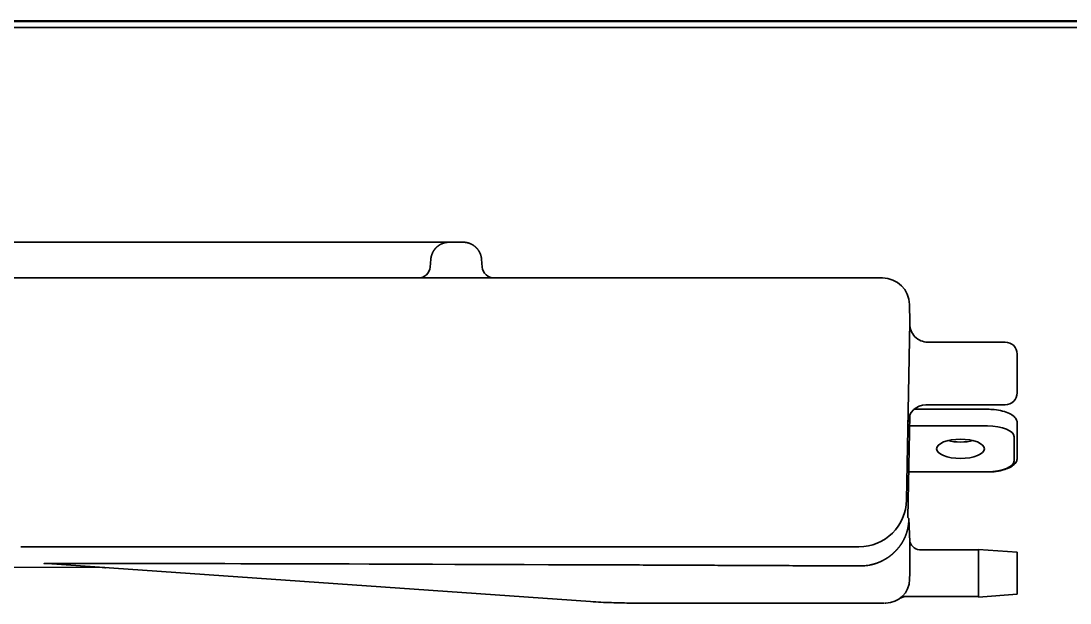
# Model space of a CAD drawing. Extents: x 5819 to 10669, y -850 to 3886.
# Drawn here: x 7463.7 to 7639.5, y 1274.3 to 1371.9 of the extents above; entities that cross this region are included whole.
import ezdxf

# ---------------------------------------------------------------- set-up
doc = ezdxf.new("R2010")
doc.units = 0
doc.header["$LTSCALE"] = 5
doc.layers.add('1', color=7, linetype='CONTINUOUS', true_color=0xffffff)

msp = doc.modelspace()

# ---------------------------------------------------------------- linework, layer by layer
at = {"layer": '1', "color": 7, "linetype": 'Continuous', "lineweight": 35}
for p, q in [((7074.67, 1371.83), (7620.37, 1371.83)), ((7077.34, 1371.93), (8068.41, 1371.93)), ((7648.37, 1371.83), (7620.37, 1371.83)), ((7074.67, 1370.83), (8071.67, 1370.83)), ((7403.67, 1334.83), (7522.46, 1334.83)), ((7522.46, 1334.83), (7535.51, 1334.83)), ((7535.52, 1334.83), (7537.83, 1334.83)), ((7532.31, 1330.65), (7532.43, 1332)), ((7540.92, 1332), (7541.04, 1330.65)), ((7457.05, 1328.83), (7478.3, 1328.83)), ((7479.29, 1328.83), (7501.16, 1328.83)), ((7501.16, 1328.83), (7502.58, 1328.83)), ((7502.58, 1328.83), (7581.48, 1328.83)), ((7581.48, 1328.83), (7582.92, 1328.83)), ((7582.92, 1328.83), (7589.3, 1328.83)), ((7589.3, 1328.83), (7591.9, 1328.83)), ((7591.9, 1328.83), (7604.05, 1328.83)), ((7604.05, 1328.83), (7608.12, 1328.83)), ((7612.62, 1324.4), (7612.67, 1321.43)), ((7612.67, 1321.43), (7612.15, 1291.61)), ((7628.67, 1318.08), (7615.67, 1318.08)), ((7630.67, 1316.08), (7630.67, 1309.58)), ((7625.67, 1306.81), (7613.38, 1306.81)), ((7615.38, 1307.58), (7628.67, 1307.58)), ((7612.36, 1288.66), (7612.66, 1305.84)), ((7630.67, 1304.5), (7630.67, 1302.67)), ((7625.67, 1304.03), (7612.63, 1304.03)), ((7630.67, 1302.67), (7630.67, 1298.62)), ((7630.17, 1298.17), (7630.17, 1302.21)), ((7612.49, 1296.35), (7625.67, 1296.35)), ((7612.49, 1296.3), (7625.67, 1296.3)), ((7612.36, 1288.66), (7612.53, 1288.49)), ((7612.53, 1288.49), (7612.67, 1284.59)), ((7481.49, 1283.75), (7471.65, 1283.75)), ((7502.13, 1283.75), (7481.49, 1283.75)), ((7502.65, 1283.75), (7502.13, 1283.75)), ((7581.45, 1283.75), (7502.65, 1283.75)), ((7581.96, 1283.75), (7581.45, 1283.75)), ((7588.31, 1283.75), (7581.96, 1283.75)), ((7588.31, 1283.75), (7590.88, 1283.75)), ((7602.67, 1283.75), (7590.88, 1283.75)), ((7604.15, 1283.75), (7602.67, 1283.75)), ((7624.17, 1283.23), (7614.57, 1283.23)), ((7624.17, 1275.33), (7624.17, 1283.33)), ((7630.67, 1282.83), (7624.17, 1283.33)), ((7630.67, 1282.83), (7630.67, 1275.83)), ((7453.28, 1280.38), (7477.36, 1280.27)), ((7559.19, 1274.57), (7468.15, 1280.94)), ((7612.65, 1278.26), (7612.67, 1279.33)), ((7612.12, 1275.43), (7624.17, 1275.43)), ((7624.17, 1275.33), (7630.67, 1275.83)), ((7607.34, 1274.33), (7566.16, 1274.33)), ((7608.34, 1274.33), (7607.34, 1274.33)), ((7608.35, 1274.33), (7608.34, 1274.33)), ((7608.34, 1274.33), (7608.34, 1274.33)), ((7608.57, 1274.33), (7608.45, 1274.33)), ((7608.65, 1274.33), (7608.57, 1274.33))]:
    msp.add_line(p, q, dxfattribs=at)
for centre, radius, start, end in [((7530.32, 1330.83), 2, 270, 355), ((7543.03, 1330.83), 2, 185, 270), ((7608.12, 1324.33), 4.5, 1, 90), ((7615.67, 1321.08), 3, 179, 270.3008), ((7628.67, 1316.08), 2, 0, 90), ((7628.67, 1309.58), 2, 270, 0), ((7615.38, 1304.58), 3, 89.968, 179), ((7604.15, 1291.75), 8, 270, 359), ((7614.57, 1285.23), 2, 198.4337, 270.8292), ((7608.65, 1278.33), 4, 270, 359)]:
    msp.add_arc(centre, radius, start, end, dxfattribs=at)
for centre, major_axis, ratio, start_param, end_param in [((7625.67, 1302.21), (4.5, 0), 0.404243, 0, 1.570796), ((7621.17, 1302.93), (-4, 0), 0.404243, 1.013063, 1.570795), ((7621.17, 1302.93), (4, 0), 0.404243, 4.712387, 5.270118), ((7625.67, 1298.17), (4.5, 0), 0.404243, 4.712389, 6.283185), ((7651.1, 1280.15), (-183.5, 0.8), 0.001141, -0.189643, 0.017417), ((7467.59, 1272.96), (0.56, 7.98), 0.966183, 0, 0.067733), ((7651.1, 1280.15), (-183.5, 0.8), 0.001141, -1.027763, -0.189643), ((7651.1, 1280.15), (-183.5, 0.8), 0.001141, -1.045618, -1.027763), ((7565.69, 1277.53), (-182.53, 0.8), 0.017452, 4.709676, 4.748602)]:
    msp.add_ellipse(centre, major_axis=major_axis, ratio=ratio, start_param=start_param, end_param=end_param, dxfattribs=at)
msp.add_ellipse((7621.17, 1300.19), major_axis=(-4, 0), ratio=0.404243, dxfattribs=at)
for points, knots in [([(7532.43, 1332), (7532.43, 1332.01), (7532.43, 1332.02), (7532.43, 1332.05), (7532.43, 1332.08), (7532.44, 1332.11), (7532.44, 1332.14), (7532.44, 1332.16), (7532.45, 1332.19), (7532.45, 1332.22), (7532.46, 1332.25), (7532.46, 1332.27), (7532.47, 1332.3), (7532.47, 1332.33), (7532.48, 1332.35), (7532.48, 1332.38), (7532.49, 1332.4), (7532.49, 1332.43), (7532.5, 1332.46), (7532.51, 1332.48), (7532.51, 1332.51), (7532.52, 1332.53), (7532.53, 1332.56), (7532.53, 1332.58), (7532.54, 1332.61), (7532.55, 1332.63), (7532.56, 1332.65), (7532.56, 1332.68), (7532.57, 1332.7), (7532.58, 1332.73), (7532.59, 1332.75), (7532.6, 1332.77), (7532.6, 1332.79), (7532.61, 1332.82), (7532.62, 1332.84), (7532.63, 1332.86), (7532.64, 1332.89), (7532.65, 1332.91), (7532.66, 1332.93), (7532.67, 1332.95), (7532.68, 1332.97), (7532.68, 1332.99), (7532.69, 1333.02), (7532.7, 1333.04), (7532.71, 1333.06), (7532.72, 1333.08), (7532.73, 1333.1), (7532.74, 1333.12), (7532.75, 1333.14), (7532.76, 1333.16), (7532.77, 1333.18), (7532.78, 1333.2), (7532.8, 1333.22), (7532.81, 1333.24), (7532.82, 1333.25), (7532.83, 1333.27), (7532.84, 1333.29), (7532.85, 1333.31), (7532.86, 1333.33), (7532.87, 1333.35), (7532.88, 1333.36), (7532.89, 1333.38), (7532.9, 1333.4), (7532.91, 1333.42), (7532.93, 1333.43), (7532.94, 1333.45), (7532.95, 1333.47), (7532.96, 1333.48), (7532.97, 1333.5), (7532.98, 1333.52), (7532.99, 1333.53), (7533.01, 1333.55), (7533.02, 1333.56), (7533.03, 1333.58), (7533.04, 1333.59), (7533.05, 1333.61), (7533.06, 1333.62), (7533.07, 1333.64), (7533.09, 1333.65), (7533.1, 1333.67), (7533.11, 1333.68), (7533.12, 1333.7), (7533.13, 1333.71), (7533.14, 1333.72), (7533.15, 1333.74), (7533.17, 1333.75), (7533.18, 1333.76), (7533.19, 1333.78), (7533.2, 1333.79), (7533.21, 1333.8), (7533.22, 1333.82), (7533.24, 1333.83), (7533.25, 1333.84), (7533.26, 1333.85), (7533.27, 1333.86), (7533.28, 1333.88), (7533.29, 1333.89), (7533.3, 1333.9), (7533.31, 1333.91), (7533.33, 1333.92), (7533.34, 1333.93), (7533.35, 1333.94), (7533.36, 1333.96), (7533.37, 1333.97), (7533.38, 1333.98), (7533.39, 1333.99), (7533.4, 1334), (7533.41, 1334.01), (7533.44, 1334.03), (7533.47, 1334.06), (7533.52, 1334.1), (7533.56, 1334.14), (7533.61, 1334.17), (7533.66, 1334.21), (7533.71, 1334.24), (7533.75, 1334.28), (7533.8, 1334.31), (7533.85, 1334.34), (7533.9, 1334.38), (7533.95, 1334.41), (7534.01, 1334.43), (7534.06, 1334.46), (7534.11, 1334.49), (7534.16, 1334.52), (7534.21, 1334.54), (7534.27, 1334.56), (7534.32, 1334.59), (7534.37, 1334.61), (7534.43, 1334.63), (7534.48, 1334.65), (7534.53, 1334.67), (7534.59, 1334.69), (7534.64, 1334.7), (7534.7, 1334.72), (7534.75, 1334.73), (7534.81, 1334.74), (7534.86, 1334.76), (7534.92, 1334.77), (7534.97, 1334.78), (7535.03, 1334.79), (7535.08, 1334.8), (7535.13, 1334.8), (7535.19, 1334.81), (7535.24, 1334.81), (7535.3, 1334.82), (7535.35, 1334.82), (7535.41, 1334.82), (7535.46, 1334.83), (7535.5, 1334.83), (7535.52, 1334.83)], [0, 0, 0, 0, 0.006178, 0.012328, 0.01845, 0.024544, 0.03061, 0.036648, 0.042657, 0.048639, 0.054592, 0.060517, 0.066414, 0.072283, 0.078124, 0.083937, 0.089722, 0.095478, 0.101206, 0.106907, 0.112579, 0.118223, 0.123839, 0.129427, 0.134986, 0.140518, 0.146021, 0.151496, 0.156944, 0.162363, 0.167754, 0.173117, 0.178451, 0.183758, 0.189036, 0.194287, 0.199509, 0.204703, 0.209869, 0.215007, 0.220117, 0.225198, 0.230252, 0.235277, 0.240275, 0.245244, 0.250185, 0.255098, 0.259983, 0.26484, 0.269668, 0.274469, 0.279241, 0.283985, 0.288701, 0.293389, 0.298049, 0.302681, 0.307285, 0.31186, 0.316408, 0.320927, 0.325418, 0.329881, 0.334316, 0.338723, 0.343102, 0.347452, 0.351775, 0.356069, 0.360335, 0.364574, 0.368784, 0.372966, 0.377119, 0.381245, 0.385343, 0.389412, 0.393453, 0.397466, 0.401452, 0.405409, 0.409337, 0.413238, 0.417111, 0.420955, 0.424772, 0.42856, 0.43232, 0.436052, 0.439756, 0.443432, 0.447079, 0.450699, 0.45429, 0.457854, 0.461389, 0.464896, 0.468375, 0.471826, 0.475249, 0.478643, 0.48201, 0.485348, 0.488659, 0.491941, 0.495195, 0.498421, 0.501619, 0.514817, 0.527978, 0.541102, 0.554187, 0.567234, 0.580243, 0.593214, 0.606147, 0.619043, 0.6319, 0.64472, 0.657501, 0.670245, 0.682951, 0.695618, 0.708248, 0.72084, 0.733394, 0.745911, 0.758389, 0.770829, 0.783232, 0.795596, 0.807923, 0.820212, 0.832463, 0.844676, 0.856851, 0.868988, 0.881088, 0.893149, 0.905173, 0.917159, 0.929107, 0.941017, 0.952889, 0.964724, 0.97652, 0.988279, 1, 1, 1, 1]), ([(7537.83, 1334.83), (7537.85, 1334.83), (7537.88, 1334.83), (7537.94, 1334.82), (7537.99, 1334.82), (7538.05, 1334.82), (7538.1, 1334.81), (7538.15, 1334.81), (7538.21, 1334.8), (7538.26, 1334.8), (7538.31, 1334.79), (7538.37, 1334.78), (7538.42, 1334.77), (7538.48, 1334.76), (7538.53, 1334.75), (7538.58, 1334.73), (7538.63, 1334.72), (7538.69, 1334.71), (7538.74, 1334.69), (7538.79, 1334.67), (7538.84, 1334.66), (7538.89, 1334.64), (7538.94, 1334.62), (7538.99, 1334.6), (7539.04, 1334.58), (7539.09, 1334.56), (7539.14, 1334.54), (7539.19, 1334.51), (7539.24, 1334.49), (7539.29, 1334.46), (7539.34, 1334.44), (7539.38, 1334.41), (7539.43, 1334.38), (7539.48, 1334.35), (7539.52, 1334.32), (7539.57, 1334.29), (7539.61, 1334.26), (7539.66, 1334.23), (7539.7, 1334.2), (7539.74, 1334.17), (7539.79, 1334.13), (7539.83, 1334.1), (7539.87, 1334.06), (7539.92, 1334.02), (7539.96, 1333.98), (7540, 1333.94), (7540.04, 1333.91), (7540.08, 1333.87), (7540.11, 1333.83), (7540.15, 1333.79), (7540.18, 1333.75), (7540.22, 1333.7), (7540.25, 1333.66), (7540.28, 1333.62), (7540.31, 1333.58), (7540.35, 1333.54), (7540.37, 1333.5), (7540.4, 1333.46), (7540.43, 1333.42), (7540.46, 1333.38), (7540.48, 1333.34), (7540.5, 1333.3), (7540.53, 1333.26), (7540.55, 1333.22), (7540.57, 1333.18), (7540.59, 1333.14), (7540.61, 1333.1), (7540.63, 1333.06), (7540.65, 1333.02), (7540.67, 1332.98), (7540.68, 1332.94), (7540.7, 1332.9), (7540.72, 1332.86), (7540.73, 1332.83), (7540.74, 1332.79), (7540.76, 1332.75), (7540.77, 1332.71), (7540.78, 1332.68), (7540.79, 1332.64), (7540.8, 1332.61), (7540.81, 1332.57), (7540.82, 1332.54), (7540.83, 1332.5), (7540.84, 1332.47), (7540.85, 1332.44), (7540.86, 1332.4), (7540.86, 1332.37), (7540.87, 1332.34), (7540.88, 1332.31), (7540.88, 1332.28), (7540.89, 1332.25), (7540.89, 1332.22), (7540.9, 1332.19), (7540.9, 1332.16), (7540.91, 1332.13), (7540.91, 1332.1), (7540.91, 1332.08), (7540.92, 1332.05), (7540.92, 1332.02), (7540.92, 1332), (7540.92, 1332)], [0, 0, 0, 0, 0.011799, 0.023598, 0.035396, 0.047195, 0.058994, 0.070793, 0.082592, 0.094391, 0.10619, 0.117989, 0.129789, 0.141588, 0.153387, 0.165186, 0.176986, 0.188785, 0.200585, 0.212384, 0.224184, 0.235984, 0.247783, 0.259583, 0.271383, 0.283183, 0.294983, 0.306784, 0.318584, 0.330384, 0.342185, 0.353985, 0.365786, 0.377587, 0.389388, 0.401189, 0.41299, 0.424791, 0.436592, 0.448394, 0.460195, 0.471997, 0.484606, 0.497091, 0.509454, 0.521694, 0.53381, 0.545804, 0.557675, 0.569423, 0.581047, 0.592549, 0.603928, 0.615183, 0.626316, 0.637326, 0.648213, 0.658976, 0.669617, 0.680135, 0.69053, 0.700802, 0.71095, 0.720976, 0.730879, 0.740659, 0.750316, 0.759849, 0.76926, 0.778548, 0.787713, 0.796755, 0.805674, 0.81447, 0.823143, 0.831693, 0.84012, 0.848424, 0.856605, 0.864663, 0.872598, 0.88041, 0.888099, 0.895665, 0.903108, 0.910428, 0.917626, 0.9247, 0.931651, 0.938479, 0.945185, 0.951767, 0.958227, 0.964563, 0.970777, 0.976867, 0.982835, 0.988679, 0.994401, 1, 1, 1, 1]), ([(7478.3, 1328.83), (7478.31, 1328.83), (7478.32, 1328.83), (7478.34, 1328.83), (7478.36, 1328.83), (7478.4, 1328.83), (7478.46, 1328.83), (7478.53, 1328.83), (7478.59, 1328.83), (7478.61, 1328.83), (7478.65, 1328.83), (7478.69, 1328.83), (7478.74, 1328.83), (7478.78, 1328.83), (7478.81, 1328.83), (7478.88, 1328.83), (7478.97, 1328.83), (7479.08, 1328.83), (7479.18, 1328.83), (7479.24, 1328.83), (7479.29, 1328.83)], [0, 0, 0, 0, 0.0625, 0.0625, 0.125, 0.125, 0.25, 0.375, 0.375, 0.4375, 0.4375, 0.5, 0.5625, 0.5625, 0.625, 0.625, 0.75, 0.875, 0.875, 1, 1, 1, 1]), ([(7630.67, 1304.5), (7630.67, 1304.67), (7630.59, 1305.06), (7630.17, 1305.63), (7629.38, 1306.14), (7628.25, 1306.54), (7626.95, 1306.77), (7626.07, 1306.81), (7625.67, 1306.81)], [0, 0, 0, 0, 0.109797, 0.271731, 0.44945, 0.648429, 0.845644, 1, 1, 1, 1]), ([(7628.15, 1296.61), (7628.48, 1296.68), (7629.2, 1296.9), (7630.02, 1297.36), (7630.56, 1297.97), (7630.66, 1298.41), (7630.67, 1298.62)], [0, 0, 0, 0, 0.223926, 0.530972, 0.795759, 1, 1, 1, 1]), ([(7625.67, 1296.3), (7625.93, 1296.3), (7626.67, 1296.33), (7627.55, 1296.42), (7628.05, 1296.58), (7628.15, 1296.61)], [0, 0, 0, 0, 0.292872, 0.855171, 1, 1, 1, 1]), ([(7610.57, 1283.34), (7610.58, 1283.35), (7610.61, 1283.39), (7610.66, 1283.45), (7610.71, 1283.5), (7610.75, 1283.56), (7610.8, 1283.61), (7610.85, 1283.67), (7610.89, 1283.73), (7610.94, 1283.79), (7610.98, 1283.85), (7611.03, 1283.91), (7611.07, 1283.98), (7611.12, 1284.04), (7611.16, 1284.1), (7611.21, 1284.17), (7611.25, 1284.23), (7611.29, 1284.3), (7611.34, 1284.37), (7611.38, 1284.43), (7611.42, 1284.5), (7611.46, 1284.57), (7611.5, 1284.64), (7611.54, 1284.71), (7611.58, 1284.79), (7611.62, 1284.86), (7611.66, 1284.93), (7611.7, 1285.01), (7611.73, 1285.08), (7611.77, 1285.16), (7611.81, 1285.24), (7611.84, 1285.31), (7611.88, 1285.39), (7611.91, 1285.47), (7611.94, 1285.55), (7611.98, 1285.63), (7612, 1285.69), (7612.02, 1285.74), (7612.03, 1285.76), (7612.03, 1285.78), (7612.04, 1285.8), (7612.05, 1285.82), (7612.06, 1285.85), (7612.07, 1285.87), (7612.08, 1285.89), (7612.08, 1285.92), (7612.09, 1285.94), (7612.1, 1285.97), (7612.11, 1285.99), (7612.12, 1286.02), (7612.13, 1286.04), (7612.13, 1286.07), (7612.14, 1286.1), (7612.15, 1286.12), (7612.16, 1286.15), (7612.17, 1286.18), (7612.18, 1286.2), (7612.19, 1286.23), (7612.19, 1286.26), (7612.2, 1286.29), (7612.21, 1286.32), (7612.22, 1286.34), (7612.23, 1286.37), (7612.24, 1286.4), (7612.24, 1286.43), (7612.25, 1286.46), (7612.26, 1286.49), (7612.27, 1286.52), (7612.28, 1286.56), (7612.28, 1286.59), (7612.29, 1286.62), (7612.3, 1286.65), (7612.31, 1286.68), (7612.32, 1286.72), (7612.32, 1286.75), (7612.33, 1286.78), (7612.34, 1286.82), (7612.35, 1286.85), (7612.35, 1286.89), (7612.36, 1286.92), (7612.37, 1286.96), (7612.37, 1286.99), (7612.38, 1287.03), (7612.39, 1287.06), (7612.39, 1287.1), (7612.4, 1287.14), (7612.41, 1287.17), (7612.41, 1287.21), (7612.42, 1287.25), (7612.43, 1287.29), (7612.43, 1287.32), (7612.44, 1287.36), (7612.44, 1287.4), (7612.45, 1287.44), (7612.45, 1287.48), (7612.46, 1287.52), (7612.46, 1287.56), (7612.47, 1287.6), (7612.47, 1287.64), (7612.48, 1287.68), (7612.48, 1287.73), (7612.48, 1287.77), (7612.49, 1287.81), (7612.49, 1287.85), (7612.49, 1287.89), (7612.5, 1287.94), (7612.5, 1287.98), (7612.5, 1288.03), (7612.5, 1288.07), (7612.51, 1288.11), (7612.51, 1288.16), (7612.51, 1288.19), (7612.51, 1288.2)], [0, 0, 0, 0, 0.011513, 0.023178, 0.034994, 0.046963, 0.059084, 0.071357, 0.083784, 0.096363, 0.109095, 0.12198, 0.13502, 0.148212, 0.161559, 0.17506, 0.188714, 0.202523, 0.216487, 0.230605, 0.244878, 0.259306, 0.273889, 0.288627, 0.30352, 0.318569, 0.333773, 0.349133, 0.364649, 0.38032, 0.396148, 0.412131, 0.428271, 0.444566, 0.461018, 0.477627, 0.494392, 0.498788, 0.503247, 0.50777, 0.512356, 0.517005, 0.521718, 0.526494, 0.531333, 0.536236, 0.541202, 0.546232, 0.551325, 0.556481, 0.561701, 0.566984, 0.572331, 0.57774, 0.583214, 0.58875, 0.59435, 0.600014, 0.605741, 0.611531, 0.617385, 0.623302, 0.629282, 0.635326, 0.641433, 0.647604, 0.653838, 0.660135, 0.666496, 0.67292, 0.679408, 0.685959, 0.692573, 0.699251, 0.705992, 0.712797, 0.719665, 0.726597, 0.733591, 0.74065, 0.747771, 0.754957, 0.762205, 0.769517, 0.776892, 0.784331, 0.791833, 0.799399, 0.807028, 0.814721, 0.822476, 0.830296, 0.838178, 0.846125, 0.854134, 0.862207, 0.870343, 0.878543, 0.886807, 0.895133, 0.903523, 0.911977, 0.920494, 0.929074, 0.937718, 0.946425, 0.955196, 0.96403, 0.972927, 0.981888, 0.990912, 1, 1, 1, 1]), ([(7471.65, 1283.74), (7471.33, 1283.74), (7470.67, 1283.74), (7470.01, 1283.74), (7469.52, 1283.74), (7469.35, 1283.74), (7469.02, 1283.74), (7468.85, 1283.74), (7468.36, 1283.74), (7468.03, 1283.74), (7467.04, 1283.74), (7466.38, 1283.74), (7465.39, 1283.74), (7465.06, 1283.74), (7464.4, 1283.74), (7464.08, 1283.74), (7463.75, 1283.74)], [0, 0, 0, 0, 0.125, 0.25, 0.25, 0.3125, 0.3125, 0.375, 0.375, 0.5, 0.5, 0.75, 0.75, 0.875, 0.875, 1, 1, 1, 1]), ([(7608.34, 1281.55), (7608.35, 1281.56), (7608.37, 1281.57), (7608.41, 1281.59), (7608.44, 1281.61), (7608.47, 1281.63), (7608.5, 1281.65), (7608.53, 1281.66), (7608.57, 1281.68), (7608.6, 1281.7), (7608.63, 1281.72), (7608.66, 1281.74), (7608.69, 1281.76), (7608.72, 1281.78), (7608.75, 1281.8), (7608.78, 1281.82), (7608.81, 1281.84), (7608.84, 1281.85), (7608.88, 1281.87), (7608.91, 1281.89), (7608.93, 1281.91), (7608.96, 1281.93), (7608.99, 1281.95), (7609.02, 1281.97), (7609.05, 1281.99), (7609.08, 1282.01), (7609.11, 1282.03), (7609.14, 1282.05), (7609.17, 1282.07), (7609.2, 1282.09), (7609.22, 1282.11), (7609.25, 1282.14), (7609.28, 1282.16), (7609.31, 1282.18), (7609.34, 1282.2), (7609.36, 1282.22), (7609.39, 1282.24), (7609.42, 1282.26), (7609.45, 1282.28), (7609.47, 1282.3), (7609.5, 1282.32), (7609.53, 1282.34), (7609.55, 1282.37), (7609.58, 1282.39), (7609.6, 1282.41), (7609.63, 1282.43), (7609.66, 1282.45), (7609.68, 1282.47), (7609.71, 1282.49), (7609.73, 1282.52), (7609.76, 1282.54), (7609.78, 1282.56), (7609.81, 1282.58), (7609.83, 1282.6), (7609.86, 1282.62), (7609.88, 1282.65), (7609.91, 1282.67), (7609.93, 1282.69), (7609.95, 1282.71), (7609.98, 1282.73), (7610, 1282.76), (7610.03, 1282.78), (7610.05, 1282.8), (7610.07, 1282.82), (7610.09, 1282.84), (7610.12, 1282.87), (7610.14, 1282.89), (7610.16, 1282.91), (7610.19, 1282.93), (7610.21, 1282.95), (7610.23, 1282.98), (7610.25, 1283), (7610.27, 1283.02), (7610.3, 1283.04), (7610.32, 1283.07), (7610.34, 1283.09), (7610.36, 1283.11), (7610.38, 1283.13), (7610.4, 1283.16), (7610.42, 1283.18), (7610.44, 1283.2), (7610.47, 1283.22), (7610.49, 1283.25), (7610.51, 1283.27), (7610.53, 1283.29), (7610.55, 1283.31), (7610.56, 1283.33), (7610.57, 1283.34)], [0, 0, 0, 0, 0.010767, 0.021553, 0.032348, 0.043154, 0.053969, 0.064796, 0.075635, 0.086486, 0.09735, 0.108227, 0.119118, 0.130024, 0.140945, 0.151882, 0.162835, 0.173805, 0.184792, 0.195797, 0.206821, 0.217864, 0.228926, 0.240008, 0.251111, 0.262236, 0.273382, 0.28455, 0.295741, 0.306956, 0.318194, 0.329457, 0.340744, 0.352057, 0.363396, 0.374761, 0.386153, 0.397572, 0.40902, 0.420495, 0.432, 0.443534, 0.455097, 0.466691, 0.478316, 0.489972, 0.50166, 0.513379, 0.525132, 0.536917, 0.548736, 0.560589, 0.572476, 0.584398, 0.596356, 0.608349, 0.620378, 0.632444, 0.644546, 0.656686, 0.668864, 0.68108, 0.693335, 0.705628, 0.717961, 0.730334, 0.742746, 0.7552, 0.767694, 0.78023, 0.792807, 0.805426, 0.818088, 0.830792, 0.84354, 0.856331, 0.869166, 0.882045, 0.894969, 0.907937, 0.920951, 0.93401, 0.947115, 0.960266, 0.973464, 0.986708, 1, 1, 1, 1]), ([(7612.67, 1284.59), (7612.67, 1284.58), (7612.67, 1284.55), (7612.67, 1284.51), (7612.67, 1284.47), (7612.67, 1284.43), (7612.67, 1284.39), (7612.67, 1284.34), (7612.67, 1284.3), (7612.67, 1284.26), (7612.67, 1284.23), (7612.67, 1284.19), (7612.67, 1284.15), (7612.67, 1284.11), (7612.67, 1284.07), (7612.67, 1284.03), (7612.67, 1283.99), (7612.67, 1283.95), (7612.67, 1283.92), (7612.67, 1283.88), (7612.67, 1283.84), (7612.67, 1283.81), (7612.67, 1283.77), (7612.67, 1283.73), (7612.67, 1283.7), (7612.67, 1283.66), (7612.67, 1283.62), (7612.67, 1283.59), (7612.67, 1283.55), (7612.67, 1283.52), (7612.67, 1283.48), (7612.67, 1283.45), (7612.67, 1283.42), (7612.67, 1283.38), (7612.67, 1283.35), (7612.67, 1283.31), (7612.67, 1283.28), (7612.67, 1283.25), (7612.67, 1283.22), (7612.67, 1283.18), (7612.67, 1283.15), (7612.67, 1283.12), (7612.67, 1283.09), (7612.67, 1283.05), (7612.67, 1283.02), (7612.67, 1282.99), (7612.67, 1282.96), (7612.67, 1282.93), (7612.67, 1282.9), (7612.67, 1282.87), (7612.67, 1282.84), (7612.67, 1282.81), (7612.67, 1282.78), (7612.67, 1282.75), (7612.67, 1282.72), (7612.67, 1282.69), (7612.67, 1282.67), (7612.67, 1282.64), (7612.67, 1282.61), (7612.67, 1282.58), (7612.67, 1282.55), (7612.67, 1282.53), (7612.67, 1282.5), (7612.67, 1282.47), (7612.67, 1282.45), (7612.67, 1282.42), (7612.67, 1282.4), (7612.67, 1282.3), (7612.67, 1282.14), (7612.67, 1281.93), (7612.67, 1281.73), (7612.67, 1281.53), (7612.67, 1281.34), (7612.67, 1281.17), (7612.67, 1281), (7612.67, 1280.84), (7612.67, 1280.73), (7612.67, 1280.65), (7612.67, 1280.6), (7612.67, 1280.56), (7612.67, 1280.51), (7612.67, 1280.47), (7612.67, 1280.43), (7612.67, 1280.38), (7612.67, 1280.34), (7612.67, 1280.3), (7612.67, 1280.26), (7612.67, 1280.22), (7612.67, 1280.19), (7612.67, 1280.15), (7612.67, 1280.11), (7612.67, 1280.08), (7612.67, 1280.04), (7612.67, 1280.01), (7612.67, 1279.98), (7612.67, 1279.94), (7612.67, 1279.91), (7612.67, 1279.88), (7612.67, 1279.85), (7612.67, 1279.82), (7612.67, 1279.8), (7612.67, 1279.77), (7612.67, 1279.74), (7612.67, 1279.72), (7612.67, 1279.69), (7612.67, 1279.67), (7612.67, 1279.65), (7612.67, 1279.62), (7612.67, 1279.6), (7612.67, 1279.58), (7612.67, 1279.56), (7612.67, 1279.54), (7612.67, 1279.52), (7612.67, 1279.51), (7612.67, 1279.49), (7612.67, 1279.47), (7612.67, 1279.46), (7612.67, 1279.44), (7612.67, 1279.43), (7612.67, 1279.42), (7612.67, 1279.41), (7612.67, 1279.39), (7612.67, 1279.38), (7612.67, 1279.38), (7612.67, 1279.37), (7612.67, 1279.36), (7612.67, 1279.35), (7612.67, 1279.35), (7612.67, 1279.34), (7612.67, 1279.34), (7612.67, 1279.33), (7612.67, 1279.33), (7612.67, 1279.33), (7612.67, 1279.33), (7612.67, 1279.33), (7612.67, 1279.33)], [0, 0, 0, 0, 0.004535, 0.009052, 0.013554, 0.018038, 0.022506, 0.026957, 0.031391, 0.035808, 0.040209, 0.044593, 0.04896, 0.05331, 0.057644, 0.06196, 0.06626, 0.070543, 0.074808, 0.079057, 0.083289, 0.087503, 0.091701, 0.095881, 0.100044, 0.104189, 0.108318, 0.112429, 0.116522, 0.120598, 0.124657, 0.128697, 0.13272, 0.136726, 0.140713, 0.144683, 0.148635, 0.152568, 0.156484, 0.160381, 0.164261, 0.168122, 0.171964, 0.175789, 0.179594, 0.183382, 0.18715, 0.1909, 0.194631, 0.198343, 0.202036, 0.205711, 0.209366, 0.213002, 0.216619, 0.220216, 0.223795, 0.227353, 0.230892, 0.234412, 0.237912, 0.241392, 0.244853, 0.248293, 0.251714, 0.255114, 0.258494, 0.261855, 0.291552, 0.320855, 0.349763, 0.378272, 0.40638, 0.434081, 0.461372, 0.488249, 0.514707, 0.523357, 0.531995, 0.540622, 0.549237, 0.55784, 0.566433, 0.575015, 0.583585, 0.592146, 0.600696, 0.609235, 0.617765, 0.626284, 0.634794, 0.643294, 0.651784, 0.660266, 0.668737, 0.6772, 0.685654, 0.694098, 0.702534, 0.710961, 0.71938, 0.72779, 0.736192, 0.744585, 0.75297, 0.761348, 0.769717, 0.778079, 0.786432, 0.794779, 0.803117, 0.811449, 0.819773, 0.828089, 0.836399, 0.844702, 0.852998, 0.861287, 0.869569, 0.877845, 0.886115, 0.894379, 0.902636, 0.910887, 0.919133, 0.927372, 0.935607, 0.943835, 0.952059, 0.960277, 0.968491, 0.9767, 0.984904, 0.993103, 1, 1, 1, 1]), ([(7605.89, 1280.68), (7605.91, 1280.68), (7605.94, 1280.69), (7606, 1280.7), (7606.06, 1280.71), (7606.11, 1280.72), (7606.17, 1280.73), (7606.23, 1280.75), (7606.28, 1280.76), (7606.34, 1280.77), (7606.4, 1280.79), (7606.45, 1280.8), (7606.51, 1280.82), (7606.56, 1280.83), (7606.62, 1280.85), (7606.67, 1280.86), (7606.73, 1280.88), (7606.78, 1280.9), (7606.84, 1280.91), (7606.89, 1280.93), (7606.95, 1280.95), (7607, 1280.97), (7607.05, 1280.98), (7607.11, 1281), (7607.16, 1281.02), (7607.22, 1281.04), (7607.27, 1281.06), (7607.32, 1281.08), (7607.37, 1281.1), (7607.43, 1281.12), (7607.48, 1281.14), (7607.53, 1281.17), (7607.58, 1281.19), (7607.64, 1281.21), (7607.69, 1281.23), (7607.74, 1281.25), (7607.79, 1281.28), (7607.84, 1281.3), (7607.89, 1281.33), (7607.94, 1281.35), (7607.99, 1281.37), (7608.04, 1281.4), (7608.09, 1281.42), (7608.14, 1281.45), (7608.19, 1281.48), (7608.24, 1281.5), (7608.29, 1281.53), (7608.33, 1281.55), (7608.34, 1281.55), (7608.34, 1281.55)], [0, 0, 0, 0, 0.02208, 0.044097, 0.066054, 0.087954, 0.109801, 0.131597, 0.153346, 0.175051, 0.196716, 0.218342, 0.239935, 0.261497, 0.28303, 0.30454, 0.326029, 0.3475, 0.368957, 0.390403, 0.411841, 0.433275, 0.454709, 0.476145, 0.497586, 0.519038, 0.540501, 0.561981, 0.58348, 0.605002, 0.62655, 0.648127, 0.669737, 0.691383, 0.713068, 0.734795, 0.756568, 0.77839, 0.800264, 0.822194, 0.844181, 0.866231, 0.888345, 0.910526, 0.932778, 0.955105, 0.977507, 0.99999, 1, 1, 1, 1]), ([(7604.4, 1280.54), (7604.57, 1280.54), (7604.9, 1280.55), (7605.39, 1280.59), (7605.72, 1280.64), (7605.89, 1280.68)], [0, 0, 0, 0, 0.333339, 0.666677, 1, 1, 1, 1]), ([(7566.16, 1274.33), (7565.58, 1274.33), (7565, 1274.33), (7563.84, 1274.35), (7563.26, 1274.37), (7562.09, 1274.41), (7561.51, 1274.43), (7560.35, 1274.49), (7559.77, 1274.53), (7559.19, 1274.57)], [0, 0, 0, 0, 0.25, 0.25, 0.5, 0.5, 0.75, 0.75, 1, 1, 1, 1]), ([(7610.98, 1275.07), (7610.98, 1275.07), (7610.98, 1275.07), (7610.98, 1275.07), (7610.99, 1275.08), (7610.99, 1275.08), (7611, 1275.09), (7611.02, 1275.1), (7611.1, 1275.15), (7611.26, 1275.24), (7611.6, 1275.37), (7611.91, 1275.45), (7612.11, 1275.43), (7612.12, 1275.42)], [0, 0, 0, 0, 0.089269, 0.112892, 0.123556, 0.130573, 0.13747, 0.154121, 0.187997, 0.339659, 0.549052, 0.992981, 1, 1, 1, 1])]:
    msp.add_open_spline(points, degree=3, knots=knots, dxfattribs=at)
for points in [[(7477.36, 1280.27), (7477.63, 1280.27)], [(7477.91, 1280.25), (7477.63, 1280.27)], [(7566.2, 1280.71), (7604.4, 1280.54)]]:
    msp.add_open_spline(points, degree=1, dxfattribs=at)

doc.saveas('drawing.dxf')
